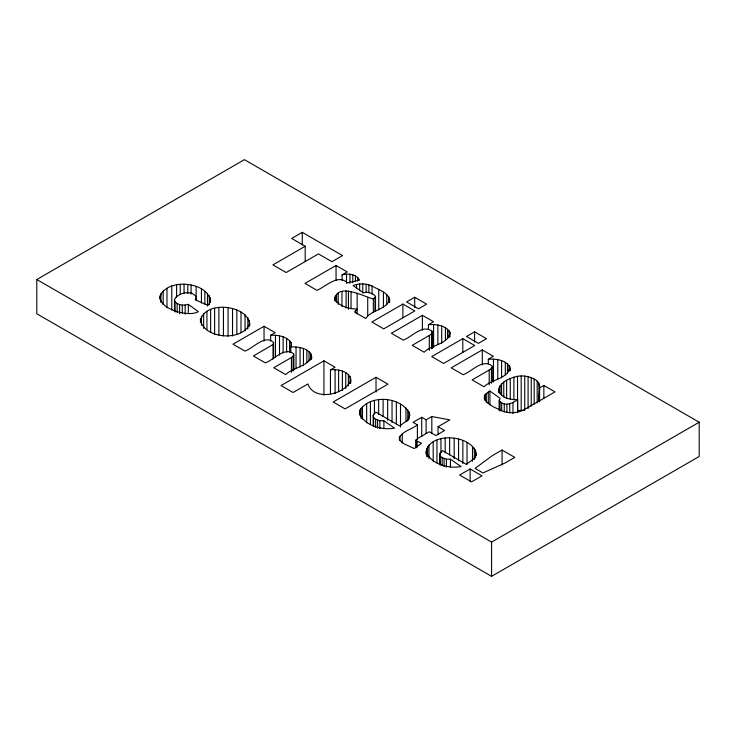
<?xml version="1.0" encoding="UTF-8"?>
<svg xmlns="http://www.w3.org/2000/svg" width="736" height="736" viewBox="0 0 736 736"><rect width="100%" height="100%" fill="white"/><g stroke="black" fill="none" stroke-linecap="round" stroke-linejoin="round"><path stroke-width="1.1" d="M200.321 318.817C202.198 338.974 243.11 342.268 249.688 323.408C246.312 303.977 202.207 300.26 200.321 322.239M270.627 340.998L270.627 335.294L275.163 332.672L264.049 326.26L232.99 344.19L244.922 351.072C252.89 348.551 264.942 333.997 273.59 342.488L273.028 344.338L270.48 346.076L253.377 355.957L265.3 362.848C273.682 360.171 284.225 346.5 293.627 353.758L293.765 370.07M210.643 301.788C208.794 284.39 179.722 279.956 166.971 288.291C143.925 303.453 185.858 319.166 198.361 311.632L188.333 304.354C183.871 305.725 178.397 305.403 175.076 301.769L174.496 299.718L175.582 297.519C180.844 292.44 191.599 290.094 196.346 296.948L196.264 300.628M196.346 296.948L195.27 299.782L207.957 305.385L209.466 303.416L210.643 299.506M334.742 300.711C335.938 281.032 364.357 296.967 373.364 298.936L375.526 296.645L374.937 295.541C371.726 292.937 367.347 291.428 363.299 292.827L353.124 285.568C359.177 283.093 366.086 283.443 372.048 286.019C378.479 289.993 390.761 292.928 389.648 302.616M499.284 410.752L499.284 400.476L500.158 398.415L489.928 390.991L484.932 394.818L484.26 398.746M350.621 383.217C353.078 372.278 338.79 368.672 330.464 369.904L330.464 393.88M539.258 401.801C537.768 394.413 543.389 383.051 534.17 379.049C529.156 376.197 523.195 375.452 517.537 376.28C509.588 378.092 497.665 382.508 498.824 392.61M389.648 299.193C386.759 309.865 371.404 309.635 365.755 318.495L354.586 312.036L357.098 309.102C349.03 308.78 338.229 306.572 334.742 298.42M360.088 409.98L359.435 413.393C364.835 425.868 381.8 430.431 394.533 428.168L383.888 420.771L379.85 420.707L375.645 419.29L373.63 417.542L373.152 415.518L373.925 413.917L375.875 412.16L399.74 425.942L407.864 419.943L409.934 414.856C403.098 396.768 370.732 393.723 360.088 409.98L360.088 415.693M425.969 454.084C426.687 430.293 475.116 434.176 476.468 455.556M476.468 453.266L474.389 458.353L466.265 464.352L442.41 450.57L439.686 453.928L439.686 464.204M488.318 359.232C495.871 358.754 505.604 359.803 509.864 366.924C509.082 378.635 490.645 379.518 484.076 386.805L472.116 379.896L489.192 370.033L491.418 368.442L492.255 367.025L491.86 365.746C482.227 358.561 471.629 371.772 463.137 374.716L451.242 367.844L482.292 349.913L493.378 356.307L488.318 359.232L488.318 363.796M290.803 352.645L290.803 346.941C298.098 346.684 307.4 347.824 311.438 354.734C310.601 366.418 292.284 367.356 285.688 374.615L273.755 367.724L291.447 357.512L293.765 355.23M290.803 346.941L291.511 344.715L291.18 342.636C286.608 336.315 277.96 334.862 270.627 335.294M417.404 439.696L417.404 424.856C411.755 429.392 402.445 430.983 399.225 438.003L399.62 439.889L401.46 441.931L405.03 444.323L414.248 448.528L421.581 443.284L416.144 440.726L416.088 439.834L418.333 438.095L429.336 431.747L435.887 435.528L444.599 430.496L438.049 426.714L438.049 434.709M350.621 380.935C344.08 395.177 313.83 401.304 307.887 383.953L293.057 392.509L281.042 385.572L323.914 360.815L335.055 367.255L330.464 369.904M428.426 324.65C435.979 324.171 445.722 325.22 449.972 332.35C449.19 344.052 430.762 344.936 424.184 352.222L412.224 345.322L429.309 335.46L431.535 333.859L432.363 332.442L431.968 331.172C422.335 323.987 411.737 337.189 403.245 340.133L391.35 333.261L422.4 315.33L433.486 321.733L428.426 324.65L428.426 329.222M36.8 279.524L244.416 159.657L699.2 422.225L699.2 456.476L491.584 576.343L36.8 313.775L36.8 279.524L491.584 542.092L699.2 422.225M305.192 246.247L272.909 264.886L286.157 272.532L318.44 253.892L331.954 261.694L342.534 255.585L302.266 232.337L291.686 238.446L305.192 246.247L305.192 261.087M342.102 274.85L347.19 271.906L336.048 265.475L304.989 283.406L316.949 290.315C325.597 286.819 338.302 273.424 347.392 282.9L359.554 280.131C356.215 273.912 348.257 273.231 342.102 274.85L342.102 280.554M402.896 304.069L371.836 322L383.741 328.872L414.8 310.942L402.896 304.069L402.896 317.768M414.708 297.252L406.612 301.926L418.517 308.798L426.613 304.124L414.708 297.252L414.708 307.528M376.022 377.264L333.15 402.012L345.083 408.903L387.955 384.155L376.022 377.264L376.022 392.104M462.788 338.652L431.728 356.583L443.633 363.455L474.692 345.524L462.788 338.652L462.788 352.351M474.6 331.826L466.504 336.508L478.409 343.381L486.505 338.698L474.6 331.826L474.6 342.102M438.049 426.714L449.862 419.897L431.82 416.53L426.116 419.824L421.728 417.294L413.016 422.326L417.404 424.856M499.284 400.476C503.626 407.155 512.688 403.466 517.684 399.584L517.684 412.142M539.258 388.102L543.849 385.452L554.99 391.883L525.66 408.82C518.788 413.163 509.901 413.816 502.311 411.038C495.852 407.661 485.291 404.763 484.26 396.465M502.062 450.036L492.292 455.667L475.07 468.381L482.936 472.926L505.016 463.018L514.786 457.378L502.062 450.036L502.062 464.876M470.129 468.979L459.632 475.033L471.5 481.896L482.006 475.833L470.129 468.979L470.129 481.537M524.74 410.329L517.537 410.532L517.537 376.28M517.684 399.584C510.71 399.887 500.793 398.158 498.824 390.328M439.686 453.928L440.165 455.952L442.17 457.7L446.384 459.117L450.423 459.181L461.067 466.578C448.325 468.841 431.36 464.278 425.969 451.803M543.849 385.452L543.849 398.01M539.571 385.471L539.571 401.451M538.927 383.217L538.927 401.479M537.17 381.138L537.17 402.831M534.17 379.049L534.17 404.165M531.236 377.632L531.236 406.171M528.089 376.639L528.089 408.6M524.74 376.078L524.74 409.179M521.189 375.949L521.189 410.191M513.894 377.117L513.894 399.952M512.974 402.298L512.974 413.715M510.26 378.46L510.26 399.004M510.103 368.552L510.103 370.834M509.864 366.924L509.864 370.346M509.744 403.797L509.744 412.933M508.981 365.36L508.981 371.064M507.463 363.842L507.463 372.977M506.902 404.34L506.902 412.326M506.626 380.3L506.626 398.572M505.31 362.388L505.31 374.946M504.27 404.009L504.27 412.004M503.774 382.14L503.774 396.98M501.685 402.905L501.685 410.9M501.602 360.631L501.602 377.752M501.584 383.999L501.584 395.416M500.038 385.876L500.038 393.861M500.094 401.727L500.094 410.863M499.358 399.528L499.358 409.796M499.137 387.762L499.137 392.334M497.775 359.573L497.775 378.985M493.479 359.14L493.479 381.975M492.255 367.025L492.255 381.864M491.584 542.092L491.584 576.343M491.418 368.442L491.418 383.281M489.928 390.991L489.928 404.69M489.192 370.033L489.192 384.882M488.29 391.865L488.29 403.282M486.275 393.282L486.275 402.417M484.932 394.818L484.932 400.522M482.292 349.913L482.292 364.752M475.539 449.88L475.539 457.875M474.315 448.15L474.315 459.568M472.494 446.375L472.494 461.214M467.029 442.64L467.029 464.324M462.861 440.551L462.861 463.386M458.574 439.052L458.574 460.745M454.167 438.141L454.167 458.684M450.423 459.181L450.423 467.176M449.972 332.35L449.972 336.913M449.641 437.8L449.641 454.922M449.089 330.777L449.089 337.631M447.571 329.268L447.571 338.394M446.384 459.117L446.384 467.102M445.418 327.814L445.418 340.372M445.179 438.021L445.179 452.861M444.102 458.556L444.102 466.55M442.17 457.7L442.17 465.686M441.71 326.048L441.71 343.178M440.947 438.785L440.947 452.484M440.45 452.336L440.45 454.618M440.165 455.952L440.165 465.088M437.883 324.999L437.883 344.402M436.954 440.073L436.954 462.907M433.587 324.558L433.587 347.392M433.191 441.913L433.191 461.316M432.363 332.442L432.363 348.432M431.968 331.172L431.968 348.294M431.82 416.53L431.82 433.66M431.535 333.859L431.535 348.698M429.309 335.46L429.309 350.299M428.987 445.013L428.987 458.712M427.57 446.669L427.57 456.936M426.613 448.39L426.613 456.384M426.116 419.824L426.116 433.522M422.4 315.33L422.4 330.17M421.728 417.294L421.728 436.706M417.137 441.591L417.137 447.295M416.144 440.726L416.144 447.58M416.088 439.834L416.088 447.828M409.014 411.47L409.014 419.465M407.79 409.74L407.79 421.158M405.959 407.965L405.959 421.664M402.252 433.9L402.252 443.026M400.504 404.23L400.504 427.055M399.97 436.089L399.97 440.652M396.327 402.141L396.327 423.835M392.04 400.642L392.04 422.335M388.792 296.875L388.792 302.588M387.642 399.722L387.642 420.274M386.74 294.621L386.74 304.897M383.888 420.771L383.888 428.766M383.419 292.192L383.419 307.032M383.116 399.39L383.116 416.512M379.85 420.707L379.85 428.692M378.746 289.312L378.746 309.865M378.644 399.611L378.644 414.451M377.568 420.146L377.568 428.14M375.645 419.29L375.645 427.276M375.526 296.645L375.526 311.484M375.001 297.73L375.001 311.429M374.422 400.375L374.422 414.074M373.63 417.542L373.63 426.678M373.364 298.936L373.364 312.634M373.152 415.518L373.152 425.794M372.048 286.019L372.048 294.014M370.42 401.663L370.42 424.497M368.883 284.887L368.883 292.882M367.733 297.326L367.733 315.597M366.666 403.503L366.666 422.906M366.142 284.234L366.142 292.229M362.756 283.866L362.756 292.992M362.462 406.594L362.462 419.152M361.045 408.259L361.045 418.526M359.674 283.93L359.674 290.775M357.779 277.684L357.779 281.115M357.162 293.397L357.162 313.95M356.574 284.482L356.574 287.905M355.534 310.482L355.534 312.763M355.433 275.862L355.433 281.566M352.811 274.703L352.811 282.698M351.044 291.493L351.044 308.614M350.088 376.501L350.088 383.346M349.968 274.132L349.968 283.268M348.432 291.042L348.432 309.313M348.395 374.486L348.395 385.903M346.518 274.178L346.518 283.314M346.104 290.932L346.104 308.062M345.754 372.618L345.754 388.599M342.387 371.073L342.387 390.485M341.955 291.539L341.955 306.378M338.615 370.088L338.615 391.782M338.21 293.094L338.21 304.511M336.582 294.244L336.582 302.238M336.048 265.475L336.048 280.315M335.46 295.522L335.46 301.226M335.101 369.776L335.101 393.751M334.843 296.912L334.843 300.334M323.914 360.815L323.914 395.066M311.678 356.371L311.678 358.653M311.438 354.734L311.438 359.297M310.546 353.151L310.546 360.005M309.019 351.624L309.019 360.76M306.848 350.152L306.848 362.71M303.453 348.514L303.453 365.636M302.266 232.337L302.266 244.886M300.058 347.502L300.058 366.905M296.038 347.015L296.038 368.699M293.627 353.758L293.627 369.739M293.084 356.334L293.084 371.174M291.447 357.512L291.447 372.352M291.18 342.636L291.18 346.058M289.616 340.584L289.616 352.001M286.608 338.477L286.608 352.176M283.112 336.794L283.112 352.783M279.514 335.754L279.514 355.166M275.466 335.285L275.466 356.969M273.59 342.488L273.59 358.469M273.028 344.338L273.028 359.177M264.049 326.26L264.049 341.099M249.688 323.408L249.688 325.689M249.384 320.5L249.384 326.204M247.839 317.648L247.839 329.066M245.042 314.87L245.042 330.85M241.003 312.138L241.003 332.69M236.845 310.077L236.845 334.052M232.53 308.577L232.53 335.984M228.068 307.666L228.068 336.205M223.44 307.326L223.44 335.864M218.886 307.528L218.886 334.926M214.618 308.264L214.618 334.521M210.634 309.525L210.634 332.359M210.312 297.565L210.312 302.128M209.282 295.596L209.282 304.722M207.46 293.563L207.46 306.121M206.936 311.319L206.936 329.581M204.838 291.465L204.838 304.023M203.651 313.619L203.651 328.458M201.434 289.294L201.434 303.002M201.452 316.121L201.452 325.248M196.126 286.644L196.126 296.921M191.084 284.979L191.084 294.106M188.333 304.354L188.333 313.49M187.781 284.381L187.781 293.517M185.178 305.035L185.178 314.171M184.055 284.105L184.055 293.241M182.27 305.109L182.27 313.104M180.219 284.17L180.219 294.446M179.584 304.603L179.584 313.738M177.137 303.536L177.137 312.662M176.585 284.63L176.585 297.188M175.076 301.769L175.076 312.046M174.496 299.718L174.496 311.135M171.773 285.991L171.773 309.966M166.971 288.291L166.971 307.703M163.171 290.876L163.171 304.575M160.954 293.324L160.954 302.45M159.96 295.743L159.96 299.166"/></g></svg>
